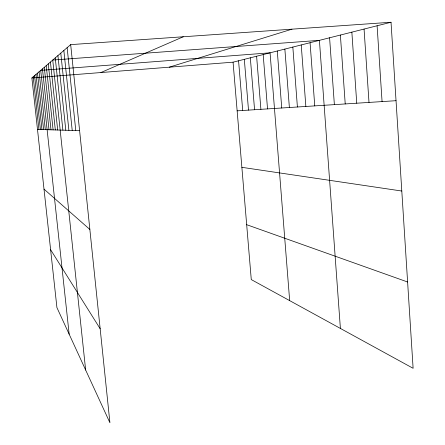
<?xml version="1.0" encoding="UTF-8"?>
<svg xmlns="http://www.w3.org/2000/svg" width="445" height="445" viewBox="0 0 445 445"><rect width="100%" height="100%" fill="white"/><g stroke="black" fill="none" stroke-linecap="round" stroke-linejoin="round"><path stroke-width="0.67" d="M70.677 44.628L109.915 422.75L56.927 307.612L31.884 77.97L70.677 44.628L391.027 22.25L413.116 368.299L251.275 279.582L233.063 62.178L391.027 22.25M100.893 72.552L183.279 36.763M169.245 67.189L291.976 29.17M31.884 77.97L233.063 62.178M237.141 110.844L396.033 100.698M37.497 129.439L79.605 130.635M241.869 167.326L401.802 191.033M246.68 224.692L407.603 281.991M44.005 189.131L89.857 229.459M50.608 249.701L100.158 328.749M44.294 67.306L51.003 129.823M42.459 68.886L49.006 129.768M69.164 334.206L40.718 70.382L270.065 52.827L289.667 300.625M39.06 71.801L45.312 129.662M37.486 73.158L43.599 129.612M35.989 74.443L41.969 129.567M34.56 75.672L40.412 129.523M33.191 76.846L38.921 129.478M55.247 57.895L62.895 130.162M85.651 370.029L52.733 60.053L319.41 40.35L340.397 328.438M50.435 62.027L57.678 130.012M48.271 63.885L55.33 129.946M46.23 65.643L53.105 129.884M67.139 47.671L75.778 130.53M63.852 50.496L72.218 130.424M60.787 53.133L68.897 130.329M57.922 55.592L65.799 130.246M244.322 59.335L248.505 110.121M238.57 60.787L242.703 110.488M256.609 56.226L260.898 109.325M250.329 57.817L254.568 109.731M263.179 54.568L267.528 108.903M284.867 49.084L289.378 107.506M277.285 51.003L281.741 107.996M292.838 47.07L297.405 106.995M310.076 42.714L314.754 105.888M301.232 44.951L305.854 106.455M329.589 37.781L334.373 104.636M351.856 32.151L356.74 103.207M340.38 35.049L345.22 103.946M364.066 29.064L369 102.428M377.099 25.771L382.071 101.593"/></g></svg>
